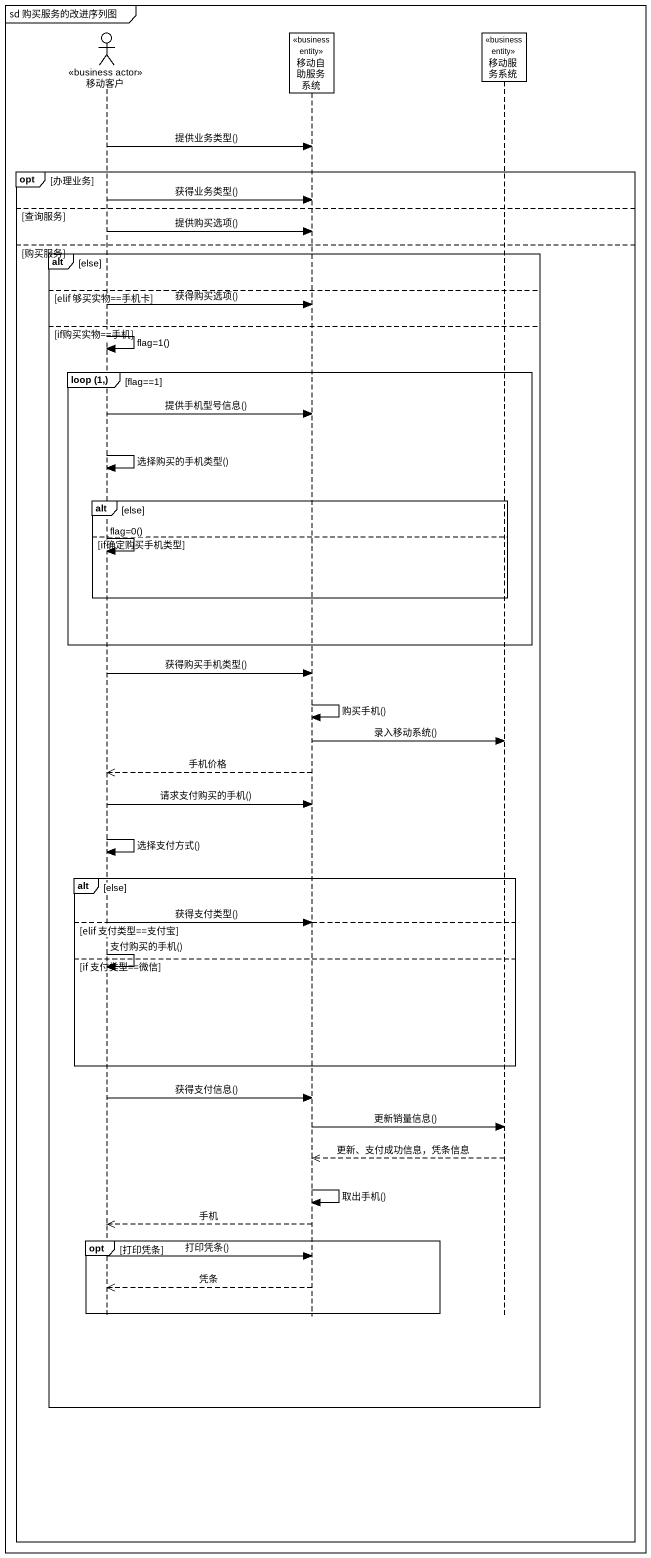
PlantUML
@startuml
mainframe sd 购买服务的改进序列图
hide footbox
actor 移动客户 <<business actor>>
participant 移动自助服务系统 <<business entity>>
participant 移动服务系统 <<business entity>>

移动客户 -> 移动自助服务系统 : 提供业务类型()
opt 办理业务
  移动客户 -> 移动自助服务系统 : 获得业务类型()
else 查询服务
  移动客户 -> 移动自助服务系统 : 提供购买选项()
else 购买服务
  alt else
  else elif 够买实物==手机卡
    移动客户 -> 移动自助服务系统 : 获得购买选项()
  else if购买实物==手机
    移动客户 -> 移动客户 : flag=1()
    group loop (1,) [flag==1]
      移动客户 -> 移动自助服务系统 : 提供手机型号信息()
      移动客户 -> 移动客户 : 选择购买的手机类型()
      alt else
      else if确定购买手机类型
        移动客户 -> 移动客户 : flag=0()
      end
    end
    移动客户 -> 移动自助服务系统 : 获得购买手机类型()
    移动自助服务系统 -> 移动自助服务系统 : 购买手机()
    移动自助服务系统 -> 移动服务系统 : 录入移动系统()
    移动自助服务系统 -->> 移动客户 : 手机价格
    移动客户 -> 移动自助服务系统 : 请求支付购买的手机()
    移动客户 -> 移动客户 : 选择支付方式()
    alt else
    else elif 支付类型==支付宝
      移动客户 -> 移动自助服务系统 : 获得支付类型()
      移动客户 -> 移动客户 : 支付购买的手机()
    else if 支付类型==微信
    end
    移动客户 -> 移动自助服务系统 : 获得支付信息()
    移动自助服务系统 -> 移动服务系统 : 更新销量信息()
    移动服务系统 -->> 移动自助服务系统 : 更新、支付成功信息，凭条信息
    移动自助服务系统 -> 移动自助服务系统 : 取出手机()
    移动自助服务系统 -->> 移动客户 : 手机
    opt 打印凭条
      移动客户 -> 移动自助服务系统 : 打印凭条()
      移动自助服务系统 -->> 移动客户 : 凭条
    end
  end
end
@enduml
